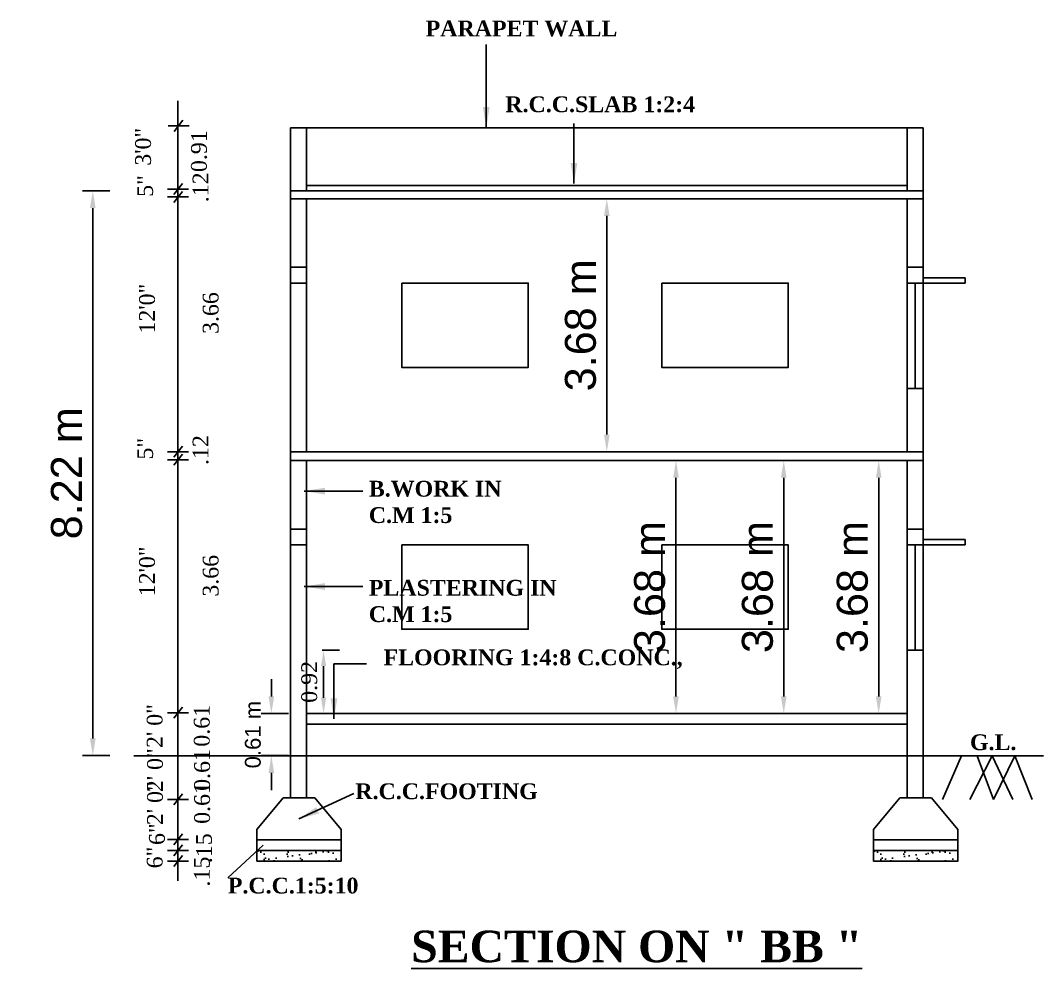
# Model space of a CAD drawing. Header units: metres. Extents: x -4258 to 185371, y -3317 to 113.
# Drawn here: x 4801.82 to 4816.7, y -621.05 to -607.26 of the extents above; entities that cross this region are included whole.
import ezdxf

# ---------------------------------------------------------------- set-up
doc = ezdxf.new("R2010")
doc.units = ezdxf.units.M
doc.header["$LTSCALE"] = 0.5
doc.header["$MEASUREMENT"] = 0
doc.layers.add('BLK_1_FLR_0_BATH', color=2, linetype='Continuous', lineweight=0)
for name, color, linetype in [('BLK_1_FLR_0_BATH_HT', 205, 'Continuous'), ('BLK_1_FLR_0_REGULAR_ROOM_1', 117, 'Continuous'), ('BLK_1_FLR_1_REGULAR_ROOM_1', 7, 'Continuous'), ('BLK_1_HT_OF_BLDG', 5, 'Continuous'), ('BLK_1_PLINTH_HEIGHT', 7, 'Continuous')]:
    doc.layers.add(name, color=color, linetype=linetype)
doc.styles.add('S', font='swiss.ttf')
doc.styles.get("Standard").update_dxf_attribs({"font": 'times.ttf'})
doc.dimstyles.new('METRIC', dxfattribs={"dimtxt": 0.45, "dimasz": 0.25, "dimexe": 0.15, "dimexo": 0.15, "dimgap": 0.15, "dimtad": 1, "dimzin": 0, "dimdsep": 46, "dimtxsty": 'S', "dimcen": 0, "dimclrd": 1, "dimclre": 1, "dimclrt": 5, "dimadec": 0, "dimazin": 2, "dimtfac": 1, "dimtix": 1, "dimtofl": 0, "dimtmove": 1, "dimatfit": 0, "dimfxl": 0, "dimtolj": 1, "dimtzin": 0, "dimarcsym": 0})
doc.dimstyles.get("Standard").update_dxf_attribs({"dimtxt": 0.23, "dimasz": 0.23, "dimexe": 0.23, "dimexo": 0.23, "dimgap": 0.09, "dimtad": 1, "dimzin": 0, "dimdsep": 46, "dimtxsty": 'Standard', "dimcen": 0.09, "dimadec": 0, "dimazin": 0, "dimtfac": 1, "dimtofl": 0, "dimtmove": 0, "dimatfit": 3, "dimfxl": 0, "dimtolj": 1, "dimtzin": 0, "dimarcsym": 0})

# ---------------------------------------------------------------- blocks, each defined once
blk = doc.blocks.new('*D589')
at = {"color": 0, "linetype": 'ByBlock', "lineweight": -2}
for p, q in [((4806.205, -616.425), (4806.455, -616.425)), ((4806.225, -616.655), (4806.225, -617.115)), ((4806.205, -617.345), (4806.455, -617.345))]:
    blk.add_line(p, q, dxfattribs=at)
for points in [[(4806.187, -616.655), (4806.263, -616.655), (4806.225, -616.425)], [(4806.187, -617.115), (4806.263, -617.115), (4806.225, -617.345)]]:
    blk.add_solid(points, dxfattribs=at)
at = {"layer": 'Defpoints', "color": 0, "linetype": 'ByBlock', "lineweight": -2}
for p in [(4805.975, -616.425), (4805.975, -617.345), (4806.225, -617.345)]:
    blk.add_point(p, dxfattribs=at)
at = {"color": 0, "linetype": 'ByBlock', "insert": (4806.018, -616.885), "char_height": 0.23, "attachment_point": 5, "rotation": 90}
blk.add_mtext('\\A1;0.92', dxfattribs=at)
blk = doc.blocks.new('*D590')
at = {"layer": 'BLK_1_HT_OF_BLDG', "color": 1, "lineweight": -2}
for p, q in [((4803.118, -609.742), (4802.718, -609.742)), ((4802.868, -617.708), (4802.868, -609.992)), ((4803.118, -617.958), (4802.718, -617.958))]:
    blk.add_line(p, q, dxfattribs=at)
for points in [[(4802.826, -609.992), (4802.909, -609.992), (4802.868, -609.742)], [(4802.826, -617.708), (4802.909, -617.708), (4802.868, -617.958)]]:
    blk.add_solid(points, dxfattribs=at)
at = {"layer": 'Defpoints', "color": 0, "lineweight": -2}
for p in [(4802.868, -609.742), (4805.745, -609.742), (4805.745, -617.958)]:
    blk.add_point(p, dxfattribs=at)
at = {"layer": 'BLK_1_HT_OF_BLDG', "color": 5, "lineweight": -2, "insert": (4802.487, -613.85), "char_height": 0.45, "attachment_point": 5, "rotation": 90, "style": 'S'}
blk.add_mtext('\\A1;8.22 m', dxfattribs=at)
blk = doc.blocks.new('*D591')
at = {"layer": 'BLK_1_PLINTH_HEIGHT', "color": 1, "lineweight": -2}
for p, q in [((4805.465, -617.095), (4805.465, -616.845)), ((4805.715, -617.345), (4805.315, -617.345)), ((4805.715, -617.958), (4805.315, -617.958)), ((4805.465, -618.208), (4805.465, -618.458))]:
    blk.add_line(p, q, dxfattribs=at)
at = {"layer": 'BLK_1_PLINTH_HEIGHT', "color": 1, "linetype": 'ByBlock', "lineweight": -2}
for points in [[(4805.424, -617.095), (4805.507, -617.095), (4805.465, -617.345)], [(4805.424, -618.208), (4805.507, -618.208), (4805.465, -617.958)]]:
    blk.add_solid(points, dxfattribs=at)
at = {"layer": 'Defpoints', "color": 0, "linetype": 'ByBlock', "lineweight": -2}
for p in [(4805.465, -617.345), (4807.089, -617.345), (4807.089, -617.958)]:
    blk.add_point(p, dxfattribs=at)
at = {"layer": 'BLK_1_PLINTH_HEIGHT', "color": 6, "linetype": 'ByBlock', "insert": (4805.197, -617.652), "char_height": 0.23, "attachment_point": 5, "rotation": 90, "style": 'S'}
blk.add_mtext('\\A1;0.61 m', dxfattribs=at)
blk = doc.blocks.new('*D592')
at = {"layer": 'BLK_1_FLR_0_BATH_HT', "color": 1, "lineweight": -2}
for p, q in [((4814.05, -613.665), (4814.45, -613.665)), ((4814.3, -617.095), (4814.3, -613.915)), ((4814.05, -617.345), (4814.45, -617.345))]:
    blk.add_line(p, q, dxfattribs=at)
for points in [[(4814.259, -613.915), (4814.342, -613.915), (4814.3, -613.665)], [(4814.259, -617.095), (4814.342, -617.095), (4814.3, -617.345)]]:
    blk.add_solid(points, dxfattribs=at)
at = {"layer": 'Defpoints', "color": 0, "lineweight": -2}
for p in [(4813.6, -613.665), (4814.3, -613.665), (4813.6, -617.345)]:
    blk.add_point(p, dxfattribs=at)
at = {"layer": 'BLK_1_FLR_0_BATH_HT', "color": 5, "lineweight": -2, "insert": (4813.919, -615.505), "char_height": 0.45, "attachment_point": 5, "rotation": 90, "style": 'S'}
blk.add_mtext('\\A1;3.68 m', dxfattribs=at)
blk = doc.blocks.new('*D559')
at = {"layer": 'BLK_1_FLR_0_REGULAR_ROOM_1', "color": 1, "lineweight": -2}
for p, q in [((4812.669, -613.665), (4813.069, -613.665)), ((4812.919, -617.095), (4812.919, -613.915)), ((4812.669, -617.345), (4813.069, -617.345))]:
    blk.add_line(p, q, dxfattribs=at)
for points in [[(4812.877, -613.915), (4812.961, -613.915), (4812.919, -613.665)], [(4812.877, -617.095), (4812.961, -617.095), (4812.919, -617.345)]]:
    blk.add_solid(points, dxfattribs=at)
at = {"layer": 'Defpoints', "color": 0, "lineweight": -2}
for p in [(4812.219, -613.665), (4812.919, -613.665), (4812.219, -617.345)]:
    blk.add_point(p, dxfattribs=at)
at = {"layer": 'BLK_1_FLR_0_REGULAR_ROOM_1', "color": 5, "insert": (4812.538, -615.505), "char_height": 0.45, "attachment_point": 5, "rotation": 90, "style": 'S'}
blk.add_mtext('\\A1;3.68 m', dxfattribs=at)
blk = doc.blocks.new('*D560')
at = {"layer": 'BLK_1_FLR_0_BATH', "color": 1, "lineweight": -2}
for p, q in [((4811.101, -613.665), (4811.501, -613.665)), ((4811.351, -617.095), (4811.351, -613.915)), ((4811.101, -617.345), (4811.501, -617.345))]:
    blk.add_line(p, q, dxfattribs=at)
for points in [[(4811.31, -613.915), (4811.393, -613.915), (4811.351, -613.665)], [(4811.31, -617.095), (4811.393, -617.095), (4811.351, -617.345)]]:
    blk.add_solid(points, dxfattribs=at)
at = {"layer": 'Defpoints', "color": 0, "lineweight": -2}
for p in [(4810.651, -613.665), (4811.351, -613.665), (4810.651, -617.345)]:
    blk.add_point(p, dxfattribs=at)
at = {"layer": 'BLK_1_FLR_0_BATH', "color": 5, "lineweight": -2, "insert": (4810.97, -615.505), "char_height": 0.45, "attachment_point": 5, "rotation": 90, "style": 'S'}
blk.add_mtext('\\A1;3.68 m', dxfattribs=at)
blk = doc.blocks.new('*D598')
at = {"layer": 'BLK_1_FLR_1_REGULAR_ROOM_1', "color": 1, "lineweight": -2}
for p, q in [((4810.345, -609.857), (4810.195, -609.857)), ((4810.345, -613.287), (4810.345, -610.107)), ((4810.345, -613.537), (4810.495, -613.537))]:
    blk.add_line(p, q, dxfattribs=at)
for points in [[(4810.304, -610.107), (4810.387, -610.107), (4810.345, -609.857)], [(4810.304, -613.287), (4810.387, -613.287), (4810.345, -613.537)]]:
    blk.add_solid(points, dxfattribs=at)
at = {"layer": 'Defpoints', "color": 0, "lineweight": -2}
for p in [(4810.345, -609.857), (4810.345, -609.857), (4810.345, -613.537)]:
    blk.add_point(p, dxfattribs=at)
at = {"layer": 'BLK_1_FLR_1_REGULAR_ROOM_1', "color": 5, "lineweight": -2, "insert": (4809.964, -611.697), "char_height": 0.45, "attachment_point": 5, "rotation": 90, "style": 'S'}
blk.add_mtext('\\A1;3.68 m', dxfattribs=at)

msp = doc.modelspace()

# ---------------------------------------------------------------- hatches: boundary and pattern name
at = {"linetype": 'ByBlock'}
h = msp.add_hatch(dxfattribs=at)
h.set_pattern_fill('AR-SAND', color=0, scale=0.127778, style=0)
h.set_pattern_definition([(37.5, (1800.2345, -607.18265), (-0.008049151, 0.24620526), [0, -0.194222222, 0, -0.217222222, 0, -0.207638889]), (7.5, (1800.2345, -607.18265), (0.226138135, 0.360607553), [0, -0.104777778, 0, -0.175055556, 0, -0.067083333]), (327.5, (1800.07734, -607.18265), (0.397918127, 0.000723101), [0, -0.063888889, 0, -0.23, 0, -0.300277778]), (317.5, (1800.07734, -607.18265), (0.384116177, 0.112147433), [0, -0.031944444, 0, -0.150777778, 0, -0.1725])])
h.paths.add_polyline_path([(4805.25518, -619.33817), (4806.48185, -619.33817), (4806.48185, -619.49151), (4805.25518, -619.49151)])
h = msp.add_hatch(dxfattribs=at)
h.set_pattern_fill('AR-SAND', color=0, scale=0.127778, style=0)
h.set_pattern_definition([(37.5, (1809.2045, -607.18265), (-0.008049151, 0.24620526), [0, -0.194222222, 0, -0.217222222, 0, -0.207638889]), (7.5, (1809.2045, -607.18265), (0.226138135, 0.360607553), [0, -0.104777778, 0, -0.175055556, 0, -0.067083333]), (327.5, (1809.04734, -607.18265), (0.397918127, 0.000723101), [0, -0.063888889, 0, -0.23, 0, -0.300277778]), (317.5, (1809.04734, -607.18265), (0.384116177, 0.112147433), [0, -0.031944444, 0, -0.150777778, 0, -0.1725])])
h.paths.add_polyline_path([(4814.22518, -619.33817), (4815.45185, -619.33817), (4815.45185, -619.49151), (4814.22518, -619.49151)])

# ---------------------------------------------------------------- linework, layer by layer
at = {"color": 0, "linetype": 'ByBlock'}
for p, q in [((4804.10691, -619.78053), (4804.10691, -608.42957)), ((4805.74538, -618.57151), (4805.74538, -608.82206)), ((4805.74538, -608.82206), (4814.94538, -608.82206)), ((4805.97538, -609.74206), (4805.97538, -608.82206)), ((4814.71538, -609.74206), (4814.71538, -608.82206)), ((4814.94538, -618.57151), (4814.94538, -608.82206)), ((4805.74538, -609.74206), (4814.94538, -609.74206)), ((4805.97538, -609.6654), (4814.71538, -609.6654)), ((4805.74538, -609.85706), (4814.94538, -609.85706)), ((4805.97538, -613.53706), (4805.97538, -609.85706)), ((4814.71538, -613.53706), (4814.71538, -609.85706)), ((4805.74599, -610.85373), (4805.97599, -610.85373)), ((4805.97599, -610.85373), (4805.97599, -611.08373)), ((4814.71538, -610.85373), (4814.94538, -610.85373)), ((4814.71538, -610.85373), (4814.71538, -611.08373)), ((4814.94538, -610.85373), (4814.94538, -611.08373)), ((4814.94538, -611.00706), (4815.55872, -611.00706)), ((4815.55872, -611.08373), (4815.55872, -611.00706)), ((4805.74599, -611.08373), (4805.97599, -611.08373)), ((4814.71538, -611.08373), (4814.94538, -611.08373)), ((4814.83038, -611.08373), (4814.83038, -612.61706)), ((4815.55872, -611.08373), (4814.94538, -611.08373)), ((4814.71538, -612.61706), (4814.94538, -612.61706)), ((4805.74538, -613.53706), (4814.94538, -613.53706)), ((4805.97538, -613.53706), (4814.94538, -613.53706)), ((4805.74538, -613.66484), (4814.94538, -613.66484)), ((4805.97538, -618.57151), (4805.97538, -613.66484)), ((4814.71538, -618.57151), (4814.71538, -613.66484)), ((4805.74599, -614.66151), (4805.97599, -614.66151)), ((4805.97599, -614.66151), (4805.97599, -614.89151)), ((4814.71538, -614.66151), (4814.94538, -614.66151)), ((4814.71538, -614.66151), (4814.71538, -614.89151)), ((4814.94538, -614.66151), (4814.94538, -614.89151)), ((4805.74599, -614.89151), (4805.97599, -614.89151)), ((4814.71538, -614.89151), (4814.94538, -614.89151)), ((4814.83038, -614.89151), (4814.83038, -616.42484)), ((4814.94538, -614.81484), (4815.55872, -614.81484)), ((4815.55872, -614.89151), (4814.94538, -614.89151)), ((4815.55872, -614.89151), (4815.55872, -614.81484)), ((4805.97538, -616.42484), (4805.97538, -617.34484)), ((4814.71538, -616.42484), (4814.94538, -616.42484)), ((4806.37571, -616.62413), (4806.85098, -616.62413)), ((4805.97538, -617.34484), (4814.71538, -617.34484)), ((4805.97538, -617.49817), (4814.71538, -617.49817)), ((4803.4623, -617.95817), (4816.69815, -617.95817)), ((4805.25518, -619.03151), (4805.63851, -618.57151)), ((4805.63851, -618.57151), (4806.09851, -618.57151)), ((4806.48185, -619.03151), (4806.09851, -618.57151)), ((4814.22518, -619.03151), (4814.60851, -618.57151)), ((4814.60851, -618.57151), (4815.06851, -618.57151)), ((4815.45185, -619.03151), (4815.06851, -618.57151)), ((4805.25518, -619.18484), (4805.25518, -619.03151)), ((4814.22518, -619.18484), (4814.22518, -619.03151)), ((4805.25518, -619.18484), (4806.48185, -619.18484)), ((4814.22518, -619.18484), (4815.45185, -619.18484)), ((4805.25518, -619.33817), (4806.48185, -619.33817)), ((4814.22518, -619.33817), (4815.45185, -619.33817)), ((4805.25518, -619.49151), (4806.48185, -619.49151)), ((4814.22518, -619.49151), (4815.45185, -619.49151))]:
    msp.add_line(p, q, dxfattribs=at)
at = {"color": 0}
for p, q in [((4804.11623, -608.79498), (4803.96289, -608.79498)), ((4804.05316, -608.87543), (4804.17929, -608.71453)), ((4804.11623, -608.79498), (4804.26956, -608.79498)), ((4804.10774, -609.71498), (4803.95441, -609.71498)), ((4804.04468, -609.79543), (4804.1708, -609.63453)), ((4804.10774, -609.71498), (4804.26107, -609.71498)), ((4804.10773, -609.82998), (4803.95439, -609.82998)), ((4804.04466, -609.91043), (4804.17079, -609.74953)), ((4804.10773, -609.82998), (4804.26106, -609.82998)), ((4804.04468, -613.61751), (4804.1708, -613.45661)), ((4804.10774, -613.53706), (4803.95441, -613.53706)), ((4804.04466, -613.73251), (4804.17079, -613.57161)), ((4804.10774, -613.53706), (4804.26107, -613.53706)), ((4804.10773, -613.65206), (4803.95439, -613.65206)), ((4804.10773, -613.65206), (4804.26106, -613.65206)), ((4804.04468, -617.41378), (4804.1708, -617.25288)), ((4804.10691, -617.33439), (4803.95358, -617.33439)), ((4804.10691, -617.33439), (4804.26025, -617.33439)), ((4804.04468, -618.67447), (4804.1708, -618.51357)), ((4804.10691, -618.59508), (4803.95358, -618.59508)), ((4804.10691, -618.59508), (4804.26025, -618.59508)), ((4804.04468, -619.25733), (4804.1708, -619.09643)), ((4804.10691, -619.17794), (4803.95358, -619.17794)), ((4804.04468, -619.41757), (4804.1708, -619.25667)), ((4804.10691, -619.17794), (4804.26025, -619.17794)), ((4805.34636, -619.26151), (4804.83221, -619.73306)), ((4804.10691, -619.33817), (4803.95358, -619.33817)), ((4804.04468, -619.5709), (4804.1708, -619.41)), ((4804.10691, -619.33817), (4804.26025, -619.33817)), ((4804.10691, -619.49151), (4803.95358, -619.49151)), ((4804.10691, -619.49151), (4804.26025, -619.49151))]:
    msp.add_line(p, q, dxfattribs=at)
at = {"color": 7}
for p, q in [((4815.22619, -618.59547), (4815.50454, -617.95817)), ((4815.62669, -618.59547), (4815.95106, -617.95817)), ((4815.73454, -617.95817), (4815.96857, -618.59547)), ((4815.95106, -617.95817), (4816.25182, -618.59547)), ((4815.96857, -618.59547), (4816.28102, -617.95817)), ((4816.28102, -617.95817), (4816.53215, -618.59547)), ((4806.48185, -619.03151), (4806.48185, -619.49151)), ((4815.45185, -619.03151), (4815.45185, -619.49151)), ((4805.25518, -619.33817), (4806.48185, -619.33817)), ((4814.22518, -619.33817), (4815.45185, -619.33817)), ((4805.25518, -619.49151), (4806.48185, -619.49151)), ((4814.22518, -619.49151), (4815.45185, -619.49151))]:
    msp.add_line(p, q, dxfattribs=at)
at = {"color": 0, "linetype": 'ByBlock'}
for points in [[(4807.36186, -611.08373), (4809.20186, -611.08373), (4809.20186, -612.3104), (4807.36186, -612.3104)], [(4811.14469, -611.08373), (4812.98469, -611.08373), (4812.98469, -612.3104), (4811.14469, -612.3104)], [(4807.36186, -614.89151), (4809.20186, -614.89151), (4809.20186, -616.11817), (4807.36186, -616.11817)], [(4811.14469, -614.89151), (4812.98469, -614.89151), (4812.98469, -616.11817), (4811.14469, -616.11817)], [(4805.25518, -619.18484), (4806.48185, -619.18484), (4806.48185, -619.33817), (4805.25518, -619.33817)], [(4805.25518, -619.18484), (4806.48185, -619.18484), (4806.48185, -619.33817), (4805.25518, -619.33817)], [(4814.22518, -619.18484), (4815.45185, -619.18484), (4815.45185, -619.33817), (4814.22518, -619.33817)], [(4814.22518, -619.18484), (4815.45185, -619.18484), (4815.45185, -619.33817), (4814.22518, -619.33817)], [(4805.25518, -619.33817), (4806.48185, -619.33817), (4806.48185, -619.49151), (4805.25518, -619.49151)], [(4814.22518, -619.33817), (4815.45185, -619.33817), (4815.45185, -619.49151), (4814.22518, -619.49151)]]:
    msp.add_lwpolyline(points, close=True, dxfattribs=at)
at = {"color": 0}
for points in [[(4806.48185, -619.33817), (4805.25518, -619.33817)], [(4815.45185, -619.33817), (4814.22518, -619.33817)], [(4805.25518, -619.49151), (4806.48185, -619.49151)], [(4805.25518, -619.49151), (4806.48185, -619.49151)], [(4805.25518, -619.49151), (4806.48185, -619.49151)], [(4814.22518, -619.49151), (4815.45185, -619.49151)], [(4814.22518, -619.49151), (4815.45185, -619.49151)], [(4814.22518, -619.49151), (4815.45185, -619.49151)]]:
    msp.add_lwpolyline(points, dxfattribs=at)

# ---------------------------------------------------------------- texts
at = {"color": 7, "attachment_point": 1}
for s, insert, char_height, width in [('{\\fTimes New Roman|b1|i0|c0|p18;PARAPET WALL}', (4807.70956, -607.2643), 0.23, 4.1555412), ('{\\fTimes New Roman|b1|i0|c0|p18;R.C.C.SLAB 1:2:4 }', (4808.86918, -608.36656), 0.23, 4.1555412), ('{\\fTimes New Roman|b1|i0|c0|p18;B.WORK IN \\PC.M 1:5}', (4806.88298, -613.95956), 0.23, 4.1555412), ('{\\fTimes New Roman|b1|i0|c0|p18;PLASTERING IN \\PC.M 1:5}', (4806.88298, -615.40076), 0.23, 4.1555412), ('{\\fTimes New Roman|b1|i0|c0|p18;FLOORING 1:4:8 C.CONC.,}', (4807.09695, -616.41304), 0.23, 5.2219056), ('{\\fTimes New Roman|b1|i0|c0|p18;G.L.}', (4815.62801, -617.64744), 0.23, 4.1555412), ('{\\fTimes New Roman|b1|i0|c0|p18;R.C.C.FOOTING}', (4806.6871, -618.36063), 0.23, 4.1555412), ('{\\fTimes New Roman|b1|i0|c0|p18;P.C.C.1:5:10}', (4804.83221, -619.73306), 0.23, 4.1555412), ('\\A1;{\\fTimes New Roman|b1|i0|c0|p18;\\LSECTION ON " BB "}', (4807.49865, -620.50284), 0.46, 9.31449)]:
    msp.add_mtext(s, dxfattribs=dict(at, insert=insert, char_height=char_height, width=width))
at = {"color": 0, "char_height": 0.23, "width": 4.1555412, "attachment_point": 1, "rotation": 90}
for s, insert in [('\\A1;3\'0"', (4803.48391, -609.37582)), ('\\A1;0.91', (4804.29669, -609.4681)), ('\\A1;5"', (4803.5134, -609.82835)), ('\\A1;.12', (4804.31984, -609.90736)), ('\\A1;12\'0"       ', (4803.54154, -611.81768)), ('\\A1;3.66', (4804.46665, -611.82324)), ('\\A1;5"', (4803.5134, -613.65043)), ('\\A1;.12', (4804.31984, -613.72944)), ('\\A1;12\'0"       ', (4803.54154, -615.63976)), ('\\A1;3.66', (4804.46665, -615.64532)), ('\\A1; 2\' 0"', (4803.65261, -617.93328)), ('\\A1;0.61', (4804.33745, -617.82752)), ('\\A1; 2\' 0"', (4803.6573, -618.57542)), ('\\A1;0.61', (4804.34214, -618.46965)), ('\\A1; 2\' 0"', (4803.6573, -619.05582)), ('\\A1;0.61', (4804.34214, -618.95006)), ('\\A1;  6"', (4803.68516, -619.43153)), ('\\A1;.15', (4804.37, -619.52219)), ('\\A1;  6"', (4803.65335, -619.77112)), ('\\A1;.15', (4804.33818, -619.86178))]:
    msp.add_mtext(s, dxfattribs=dict(at, insert=insert))

# ---------------------------------------------------------------- dimensions: what is measured, and where the dimension line sits
at = {"color": 0, "linetype": 'ByBlock'}
dim = msp.add_linear_dim(base=(4806.22512, -617.34484), p1=(4805.97538, -616.42484), p2=(4805.97538, -617.34484), angle=90, dimstyle='Standard', override={"dimfxl": 1.25, "dimarcsym": 1}, dxfattribs=at)
dim.commit()
dim.dimension.update_dxf_attribs({"geometry": '*D589', "text_midpoint": (4806.0178, -616.88484)})
at = {"layer": 'BLK_1_FLR_0_BATH', "color": 2, "lineweight": -2}
dim = msp.add_aligned_dim(p1=(4810.65103, -617.34484), p2=(4810.65103, -613.66484), distance=-0.70046, dimstyle='METRIC', override={"dimpost": ' m', "dimfxl": 0.25}, dxfattribs=at)
dim.commit()
dim.dimension.update_dxf_attribs({"geometry": '*D560', "text_midpoint": (4810.97022, -615.50484)})
at = {"layer": 'BLK_1_FLR_0_BATH_HT', "color": 205, "lineweight": -2}
dim = msp.add_aligned_dim(p1=(4813.59978, -617.34484), p2=(4813.59978, -613.66484), distance=-0.70046, dimstyle='METRIC', override={"dimpost": ' m', "dimfxl": 0.25}, dxfattribs=at)
dim.commit()
dim.dimension.update_dxf_attribs({"geometry": '*D592', "text_midpoint": (4813.91898, -615.50484)})
at = {"layer": 'BLK_1_FLR_0_REGULAR_ROOM_1', "color": 4}
dim = msp.add_aligned_dim(p1=(4812.21863, -617.34484), p2=(4812.21863, -613.66484), distance=-0.70046, dimstyle='METRIC', override={"dimpost": ' m', "dimfxl": 0.25}, dxfattribs=at)
dim.commit()
dim.dimension.update_dxf_attribs({"geometry": '*D559', "text_midpoint": (4812.53783, -615.50484)})
at = {"layer": 'BLK_1_FLR_1_REGULAR_ROOM_1', "color": 4, "lineweight": -2}
dim = msp.add_aligned_dim(p1=(4810.34538, -613.53706), p2=(4810.34538, -609.85706), distance=0, dimstyle='METRIC', override={"dimpost": ' m', "dimfxl": 3}, dxfattribs=at)
dim.commit()
dim.dimension.update_dxf_attribs({"geometry": '*D598', "text_midpoint": (4809.96412, -611.69706)})
at = {"layer": 'BLK_1_HT_OF_BLDG', "lineweight": -2}
dim = msp.add_aligned_dim(p1=(4805.74538, -617.95817), p2=(4805.74538, -609.74206), distance=2.87758, dimstyle='METRIC', override={"dimpost": ' m', "dimfxl": 0.25}, dxfattribs=at)
dim.commit()
dim.dimension.update_dxf_attribs({"geometry": '*D590', "text_midpoint": (4802.48654, -613.85012)})
at = {"layer": 'BLK_1_PLINTH_HEIGHT', "linetype": 'ByBlock'}
dim = msp.add_aligned_dim(p1=(4807.08943, -617.95817), p2=(4807.08943, -617.34484), distance=1.62422, dimstyle='METRIC', override={"dimtxt": 0.23, "dimpost": ' m', "dimclrt": 6, "dimfxl": 0.25}, dxfattribs=at)
dim.commit()
dim.dimension.update_dxf_attribs({"geometry": '*D591', "text_midpoint": (4805.197, -617.65151)})

# ---------------------------------------------------------------- leaders
at = {"color": 7}
for points, override in [([(4808.59169, -608.82206), (4808.59169, -607.61408)], {"dimasz": 0.3}), ([(4809.86746, -609.63442), (4809.86746, -608.76286)], {"dimasz": 0.3, "dimgap": 0.09, "dimtad": 0}), ([(4805.9439, -614.10957), (4806.79553, -614.10957)], {"dimasz": 0.3, "dimgap": 0.09, "dimtad": 0}), ([(4805.9439, -615.49756), (4806.79553, -615.49756)], {"dimasz": 0.3, "dimgap": 0.09, "dimtad": 0}), ([(4806.37571, -617.42435), (4806.37571, -616.62413)], {"dimasz": 0.3, "dimgap": 0.09, "dimtad": 0}), ([(4805.86625, -618.87925), (4806.66646, -618.50662)], {"dimasz": 0.3, "dimgap": 0.09, "dimtad": 0})]:
    msp.add_leader(points, dimstyle='Standard', override=override, dxfattribs=at)

doc.saveas('drawing.dxf')
